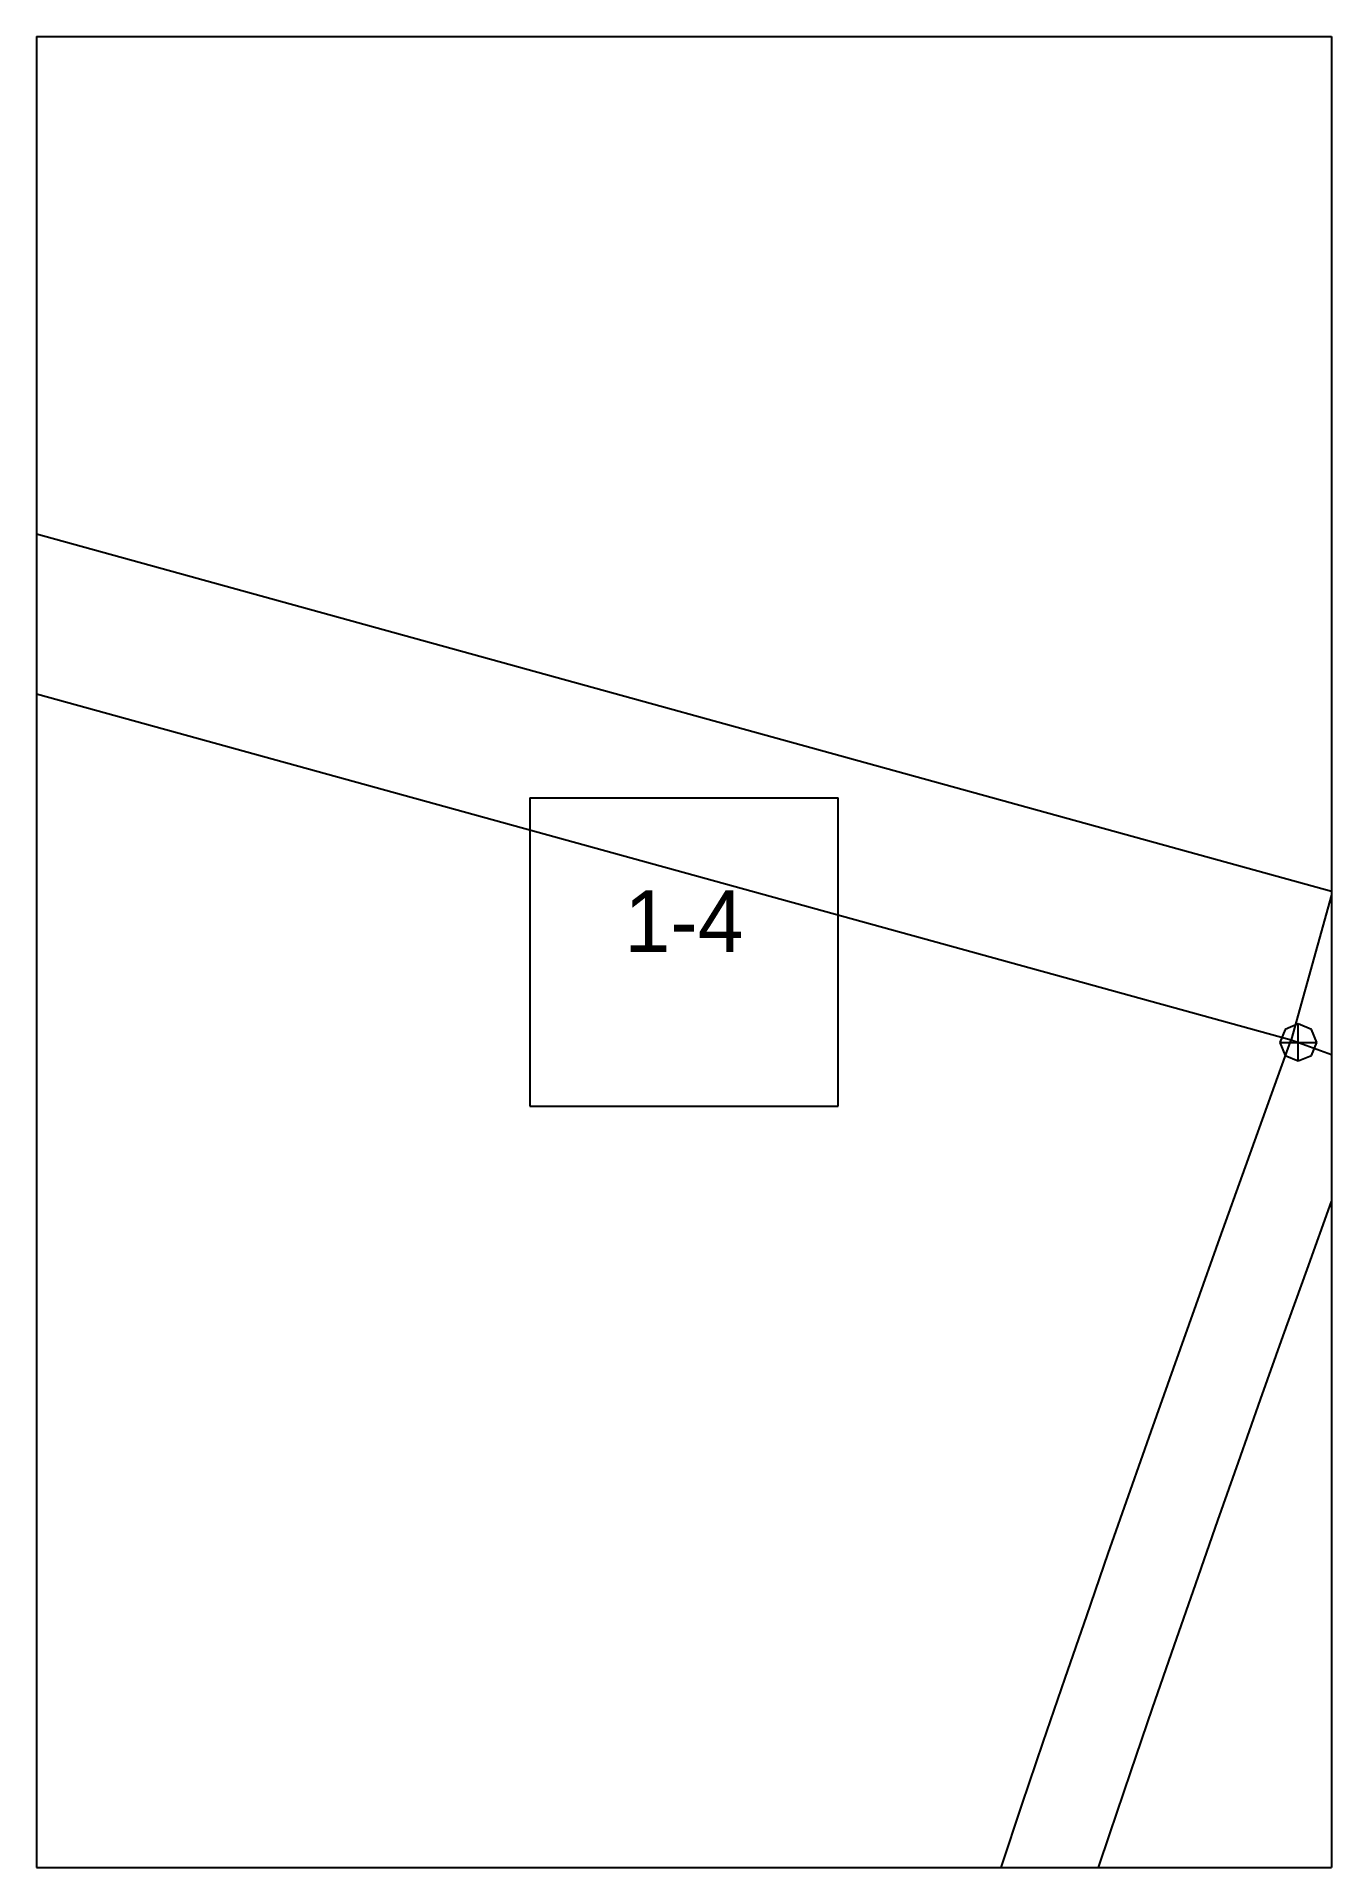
# Paper-space layout 'Plan 1-4' of a CAD drawing. Header units: metres, sheet in millimetres. Extents: x 0 to 210, y 0 to 297.
# The model-space entities are those that its viewports show. They can reach past a viewport. Long polylines and large blocks are cut down to what shows.
import ezdxf
from ezdxf.enums import TextEntityAlignment as Align

# ---------------------------------------------------------------- set-up
doc = ezdxf.new("R2010")
doc.units = ezdxf.units.M
for name, color, linetype in [('default', 7, 'Continuous'), ('TEXTLAYER', 7, 'Continuous'), ('VIEWPORTS', 7, 'Continuous')]:
    doc.layers.add(name, color=color, linetype=linetype)

msp = doc.modelspace()

# ---------------------------------------------------------------- linework, layer by layer
at = {"color": 9}
for p, q in [((420, 0), (630, 0)), ((630, 0), (630, -297)), ((630, 0), (840, 0)), ((630, 0), (630, -297)), ((840, 0), (840, -297)), ((840, 0), (1050, 0)), ((840, 0), (840, -297)), ((710, -123.5), (760, -123.5)), ((710, -123.5), (710, -173.5)), ((760, -173.5), (760, -123.5)), ((710, -173.5), (760, -173.5)), ((420, -297), (630, -297)), ((420, -297), (630, -297)), ((630, -297), (840, -297)), ((630, -297), (630, -594)), ((630, -297), (840, -297)), ((630, -297), (630, -594)), ((840, -297), (1050, -297)), ((840, -297), (840, -594)), ((840, -297), (1050, -297)), ((840, -297), (840, -594))]:
    msp.add_line(p, q, dxfattribs=at)
at = {"layer": 'default', "color": 7, "linetype": 'Continuous'}
for p, q in [((494.57, -43.28), (856.5, -143.19)), ((500.93, -70.97), (833.5, -162.77)), ((840.15, -138.67), (833.5, -162.77)), ((834.62, -160.18), (832.5, -161.06)), ((836.75, -161.06), (834.62, -160.18)), ((834.62, -166.18), (834.62, -160.18)), ((830.36, -171.46), (833.5, -162.77)), ((832.5, -161.06), (831.62, -163.18)), ((831.62, -163.18), (837.62, -163.18)), ((831.62, -163.18), (832.5, -165.3)), ((833.5, -162.77), (847.61, -167.86)), ((837.62, -163.18), (836.75, -161.06)), ((836.75, -165.3), (837.62, -163.18)), ((832.5, -165.3), (834.62, -166.18)), ((834.62, -166.18), (836.75, -165.3)), ((826.09, -183.33), (830.36, -171.46)), ((840.21, -188.39), (844.48, -176.54)), ((821.92, -194.95), (826.09, -183.33)), ((836.05, -200), (840.21, -188.39)), ((818.07, -205.73), (821.92, -194.95)), ((832.2, -210.76), (836.05, -200)), ((814.39, -216.06), (818.07, -205.73)), ((828.53, -221.07), (832.2, -210.76)), ((810.77, -226.29), (814.39, -216.06)), ((824.91, -231.28), (828.53, -221.07)), ((807.42, -235.8), (810.77, -226.29)), ((821.58, -240.75), (824.91, -231.28)), ((803.82, -246.08), (807.42, -235.8)), ((817.99, -251.01), (821.58, -240.75)), ((800.31, -256.17), (803.82, -246.08)), ((814.49, -261.06), (817.99, -251.01)), ((796.81, -266.32), (800.31, -256.17)), ((811, -271.17), (814.49, -261.06)), ((793.26, -276.71), (796.81, -266.32)), ((807.47, -281.52), (811, -271.17)), ((789.86, -286.77), (793.26, -276.71)), ((804.08, -291.54), (807.47, -281.52)), ((786.34, -297.24), (789.86, -286.77)), ((800.58, -301.95), (804.08, -291.54)), ((782.93, -307.56), (786.34, -297.24))]:
    msp.add_line(p, q, dxfattribs=at)

# ---------------------------------------------------------------- texts
at = {"layer": 'TEXTLAYER', "color": 1}
msp.add_text('1-4', height=10, dxfattribs=at).set_placement((735, -148.5), align=Align.CENTER)

psp = doc.layouts.new('Plan 1-4')

# ---------------------------------------------------------------- viewports
at = {"layer": 'VIEWPORTS'}
psp.add_viewport(center=(105, 148.5), size=(210, 297), view_center_point=(735, -148.5), view_height=297, dxfattribs=at)

doc.saveas('drawing.dxf')
